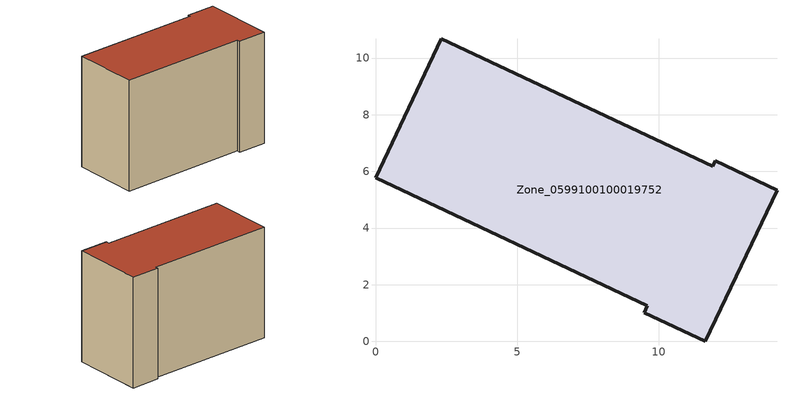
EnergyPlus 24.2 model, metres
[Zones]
Zone_0599100100019752
 floor ground (C_G): 9.48,1.01 9.6,1.26 0,5.78 2.31,10.69 11.9,6.17 11.99,6.37 14.17,5.34 11.63,0 z4.18
 wall outside (C_F): 9.6,1.26 9.48,1.01 11.63,0 14.17,5.34 11.99,6.37 11.9,6.17 2.31,10.69 0,5.78 9.6,1.26 z4.18:13.34
 roof outside (C_R): 2.31,10.69 0,5.78 9.6,1.26 9.48,1.01 11.63,0 14.17,5.34 11.99,6.37 11.9,6.17 z13.34
[BUILDING]
Pand.0599100100019752: North Axis=0; Terrain=City; Loads Convergence Tolerance Value=0.04; Temperature Convergence Tolerance Value=0.4; Solar Distribution=FullExterior; Maximum Number of Warmup Days=25; Minimum Number of Warmup Days=1
[Site:Location]
Rotterdam.The.Hague.AP_ZH_NLD Design_Conditions: Latitude=51.96; Longitude=4.45; Time Zone=1; Elevation=-4.5
[SITE:GROUNDTEMPERATURE:BUILDINGSURFACE]
18, 18, 18, 18, 18, 18, 18, 18, 18, 18, 18, 18
[MATERIAL] Thermal Absorptance=0.9; Solar Absorptance=0.7; Visible Absorptance=0.7
Name | Roughness | Thickness | Conductivity | Density | Specific Heat
G.TI.2015-2018 | MediumSmooth | 0.15 | 0.0428571 | 540 | 1210
F.TI.2015-2018 | Rough | 0.3 | 0.0666667 | 1920 | 840
R.TI.2015-2018 | MediumRough | 0.2 | 0.0333333 | 1500 | 1000
[CONSTRUCTION]
C_G: G.TI.2015-2018
C_F: F.TI.2015-2018
C_R: R.TI.2015-2018
[ZONE]
Zone_0599100100019752: Type=1; Multiplier=1; Ceiling Height=Autocalculate; Volume=Autocalculate; Floor Area=autocalculate; Part of Total Floor Area=Yes
[ZONEINFILTRATION:DESIGNFLOWRATE]
Infil_Zone_0599100100019752: Zone or ZoneList or Space or SpaceList=Zone_0599100100019752; Schedule=AlwaysOn; Design Flow Rate Calculation Method=Flow/Area; Flow Rate per Floor Area=0.0015; Constant Term Coefficient=1; Temperature Term Coefficient=0; Velocity Term Coefficient=0; Velocity Squared Term Coefficient=0
[HVACTEMPLATE:ZONE:IDEALLOADSAIRSYSTEM]
Zone_0599100100019752: Maximum Heating Supply Air Temperature=50; Minimum Cooling Supply Air Temperature=13; Maximum Heating Supply Air Humidity Ratio=0.0156; Minimum Cooling Supply Air Humidity Ratio=0.0077; Heating Limit=NoLimit; Cooling Limit=NoLimit; Dehumidification Control Type=ConstantSensibleHeatRatio; Cooling Sensible Heat Ratio=0.7; Dehumidification Setpoint=60; Humidification Control Type=None; Humidification Setpoint=30; Outdoor Air Method=None; Outdoor Air Flow Rate per Person=0.00944; Outdoor Air Flow Rate per Zone Floor Area=0; Outdoor Air Flow Rate per Zone=0; Demand Controlled Ventilation Type=None; Outdoor Air Economizer Type=NoEconomizer; Heat Recovery Type=None; Sensible Heat Recovery Effectiveness=0.7; Latent Heat Recovery Effectiveness=0.65
[ZONECONTROL:THERMOSTAT]
ThermostatControl_Zone_0599100100019752: Zone or ZoneList=Zone_0599100100019752; Control Type Schedule=DualSetpointControlType; Control 1=Thermostat_Zone_0599100100019752; Temperature Difference Between Cutout And Setpoint=0
[THERMOSTATSETPOINT:DUALSETPOINT]
Thermostat_Zone_0599100100019752: Heating Setpoint Temperature Schedule=HeatingSetpoint_Zone_0599100100019752; Cooling Setpoint Temperature Schedule=CoolingSetpoint_Zone_0599100100019752
[SCHEDULE:COMPACT]
HeatingSetpoint_Zone_0599100100019752: Through: 12/31, For: AllDays, Until: 24:00, 21
CoolingSetpoint_Zone_0599100100019752: Through: 12/31, For: AllDays, Until: 24:00, 24
DualSetpointControlType: Through: 12/31, For: AllDays, Until: 24:00, 4
AlwaysOn: Through: 12/31, For: AllDays, Until: 24:00, 1
